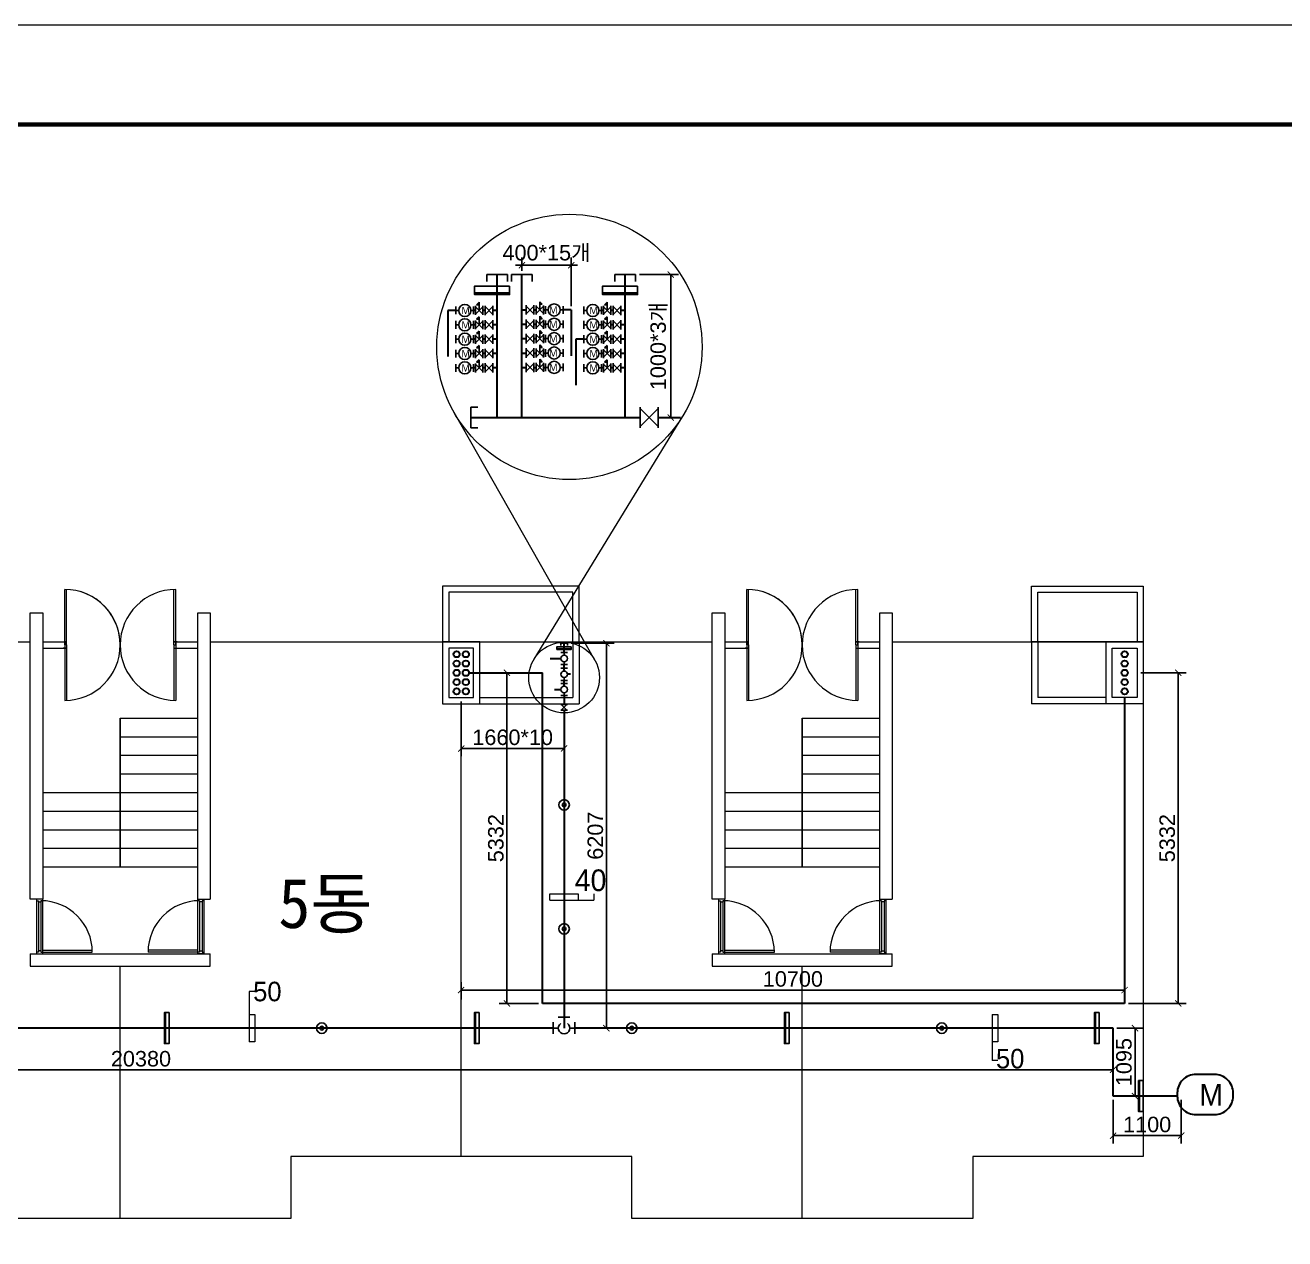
# Model space of a CAD drawing. Header units: millimetres. Extents: x 77978 to 1977917, y -128530 to 383426.
# Drawn here: x 1038363 to 1058679, y 109642 to 129213 of the extents above; entities that cross this region are included whole.
import ezdxf

# ---------------------------------------------------------------- set-up
doc = ezdxf.new("R2010")
doc.units = ezdxf.units.MM
doc.header["$LTSCALE"] = 20
doc.layers.get('0').update_dxf_attribs({"lineweight": 0})
for name, color, linetype, lineweight in [('PIPE(급수)', 3, 'Continuous', 30), ('WID', 6, 'Continuous', 0), ('건축선', 7, 'Continuous', 0), ('급수', 3, 'Continuous', 30), ('치수선', 1, 'Continuous', 0), ('해칭선', 5, 'Continuous', 0)]:
    doc.layers.add(name, color=color, linetype=linetype, lineweight=lineweight)
for name, color, linetype in [('TEXT', 2, 'Continuous'), ('가데', 2, 'Continuous'), ('급수부품', 2, 'Continuous')]:
    doc.layers.add(name, color=color, linetype=linetype)
doc.styles.get("Standard").update_dxf_attribs({"font": 'arial.ttf'})
doc.styles.add('굴림700', font='gulim.ttc', dxfattribs={"height": 700})
doc.styles.add('굴림800', font='', dxfattribs={"height": 800})
doc.styles.add('수도공사', font='malgun.ttf', dxfattribs={"height": 300})
doc.styles.get('굴림800').set_extended_font_data('GulimChe')
doc.dimstyles.new('태림-100', dxfattribs={"dimscale": 100, "dimtxt": 2.5, "dimasz": 1, "dimexe": 1.25, "dimexo": 0.625, "dimgap": 0.5, "dimtad": 1, "dimdec": 0, "dimzin": 1, "dimdsep": 46, "dimtxsty": 'Standard', "dimblk": 'ARCHTICK', "dimcen": 2.5, "dimclrt": 2, "dimadec": 0, "dimazin": 0, "dimtfac": 1, "dimtdec": 0, "dimtix": 1, "dimtmove": 0, "dimatfit": 3, "dimfxl": 1, "dimarcsym": 0})

# ---------------------------------------------------------------- blocks, each defined once
blk = doc.blocks.new('A$C0af038e2')
at = {"layer": '급수부품', "color": 2}
for p, q in [((-140, -75), (-140, 75)), ((140, -75), (140, 75)), ((75, -140), (-75, -140))]:
    blk.add_line(p, q, dxfattribs=at)
at = {"layer": '급수부품'}
for p, q in [((-75, 0), (-140, 0)), ((75, 0), (140, 0)), ((0, 0), (0, -140))]:
    blk.add_line(p, q, dxfattribs=at)
blk.add_arc((0, 0), 75, 306.0342, 233.9661, dxfattribs=at)
blk = doc.blocks.new('A$Cf2ca77ac')
at = {"layer": '가데', "color": 1}
blk.add_line((-15, 250), (-15, -250), dxfattribs=at)
at = {"layer": '가데'}
blk.add_lwpolyline([(-75, -250), (0, -250), (0, 250), (-75, 250)], close=True, dxfattribs=at)
blk = doc.blocks.new('A$C79955f8c')
at = {"layer": '가데'}
for radius in [85, 30]:
    blk.add_circle((0, 0), radius, dxfattribs=at)
blk = doc.blocks.new('_ArchTick')
at = {"color": 0, "linetype": 'ByBlock', "const_width": 0.15}
blk.add_lwpolyline([(-0.5, -0.5), (0.5, 0.5)], dxfattribs=at)
blk = doc.blocks.new('*D5151')
at = {"layer": 'Defpoints', "color": 0}
for p in [(1035528, 112879), (1055909, 112617), (1055909, 112367)]:
    blk.add_point(p, dxfattribs=at)
at = {"layer": '치수선', "color": 0, "lineweight": -2}
for p, q in [((1035528, 112817), (1035528, 112242)), ((1055909, 112554), (1055909, 112242)), ((1035528, 112367), (1055909, 112367))]:
    blk.add_line(p, q, dxfattribs=at)
at = {"layer": '치수선', "color": 0, "linetype": 'ByBlock', "lineweight": -2, "xscale": 100, "yscale": 100, "zscale": 100, "rotation": 180}
blk.add_blockref('_ArchTick', (1035528, 112367), dxfattribs=at)
at = {"layer": '치수선', "color": 0, "linetype": 'ByBlock', "lineweight": -2, "xscale": 100, "yscale": 100, "zscale": 100}
blk.add_blockref('_ArchTick', (1055909, 112367), dxfattribs=at)
at = {"layer": '치수선', "color": 2, "insert": (1040230, 112544), "char_height": 250, "attachment_point": 5}
blk.add_mtext('20380', dxfattribs=at)
blk = doc.blocks.new('*D5152')
at = {"layer": 'Defpoints', "color": 0}
for p in [(1055909, 113039), (1056179, 111944), (1056263, 111944)]:
    blk.add_point(p, dxfattribs=at)
at = {"layer": '치수선', "color": 0, "lineweight": -2}
for p, q in [((1055971, 113039), (1056388, 113039)), ((1056263, 113039), (1056263, 111944)), ((1056242, 111944), (1056388, 111944))]:
    blk.add_line(p, q, dxfattribs=at)
at = {"layer": '치수선', "color": 0, "linetype": 'ByBlock', "lineweight": -2, "xscale": 100, "yscale": 100, "zscale": 100}
for p, rotation in [((1056263, 113039), 90), ((1056263, 111944), 270)]:
    blk.add_blockref('_ArchTick', p, dxfattribs=dict(at, rotation=rotation))
at = {"layer": '치수선', "color": 2, "insert": (1056085, 112492), "char_height": 250, "attachment_point": 5, "rotation": 90}
blk.add_mtext('1095', dxfattribs=at)
blk = doc.blocks.new('*D5153')
at = {"layer": 'Defpoints', "color": 0}
for p in [(1055909, 111944), (1057009, 111944), (1057009, 111306)]:
    blk.add_point(p, dxfattribs=at)
at = {"layer": '치수선', "color": 0, "lineweight": -2}
for p, q in [((1055909, 111882), (1055909, 111181)), ((1057009, 111882), (1057009, 111181)), ((1055909, 111306), (1057009, 111306))]:
    blk.add_line(p, q, dxfattribs=at)
at = {"layer": '치수선', "color": 0, "linetype": 'ByBlock', "lineweight": -2, "xscale": 100, "yscale": 100, "zscale": 100, "rotation": 180}
blk.add_blockref('_ArchTick', (1055909, 111306), dxfattribs=at)
at = {"layer": '치수선', "color": 0, "linetype": 'ByBlock', "lineweight": -2, "xscale": 100, "yscale": 100, "zscale": 100}
blk.add_blockref('_ArchTick', (1057009, 111306), dxfattribs=at)
at = {"layer": '치수선', "color": 2, "insert": (1056459, 111484), "char_height": 250, "attachment_point": 5}
blk.add_mtext('1100', dxfattribs=at)
blk = doc.blocks.new('A$Ce61dc017')
at = {"layer": '급수부품'}
for p, q in [((-75, 65), (75, 65)), ((-75, -65), (75, -65))]:
    blk.add_line(p, q, dxfattribs=at)
at = {"layer": '급수부품', "color": 2}
for p, q in [((-65, -65), (65, 65)), ((-65, 65), (65, -65))]:
    blk.add_line(p, q, dxfattribs=at)
blk = doc.blocks.new('A$Cb09a5c7e')
at = {"layer": '급수부품', "color": 2}
for p, q in [((75, 0), (-75, 0)), ((-75, 0), (-75, -50)), ((75, 0), (75, -50))]:
    blk.add_line(p, q, dxfattribs=at)
blk = doc.blocks.new('G$C777399D7')
at = {"layer": '급수부품'}
for p, q in [((-100, 165), (100, 165)), ((-100, 0), (100, 0)), ((-82.5, 165), (82.5, 165)), ((-82.5, 165), (82.5, 0)), ((82.5, 165), (-82.5, 0)), ((-82.5, 0), (82.5, 0))]:
    blk.add_line(p, q, dxfattribs=at)
blk = doc.blocks.new('G$CA49DD9BD')
at = {"layer": '급수부품'}
for p, q in [((-160, 35), (-160, -35)), ((-160, 0), (-135, 0)), ((0, 0), (-25, 0)), ((0, 35), (0, -35))]:
    blk.add_line(p, q, dxfattribs=at)
blk.add_circle((-80, 0), 55, dxfattribs=at)
blk = doc.blocks.new('*D5161')
at = {"layer": 'Defpoints', "color": 0}
for p in [(1048207, 125191), (1048614, 122885), (1048774, 122885)]:
    blk.add_point(p, dxfattribs=at)
at = {"layer": '치수선', "color": 0, "lineweight": -2}
for p, q in [((1048269, 125191), (1048899, 125191)), ((1048774, 125191), (1048774, 122885)), ((1048677, 122885), (1048899, 122885))]:
    blk.add_line(p, q, dxfattribs=at)
at = {"layer": '치수선', "color": 0, "linetype": 'ByBlock', "lineweight": -2, "xscale": 100, "yscale": 100, "zscale": 100}
for p, rotation in [((1048774, 125191), 90), ((1048774, 122885), 270)]:
    blk.add_blockref('_ArchTick', p, dxfattribs=dict(at, rotation=rotation))
at = {"layer": '치수선', "color": 2, "insert": (1048585, 124038), "char_height": 250, "attachment_point": 5, "rotation": 90}
blk.add_mtext('1000*3개', dxfattribs=at)
blk = doc.blocks.new('*D5162')
at = {"layer": 'Defpoints', "color": 0}
for p in [(1046373, 125190), (1047169, 125342), (1047169, 124621)]:
    blk.add_point(p, dxfattribs=at)
at = {"layer": '치수선', "color": 0, "lineweight": -2}
for p, q in [((1046373, 125253), (1046373, 125467)), ((1047169, 124684), (1047169, 125467)), ((1046373, 125342), (1046273, 125342)), ((1046373, 125342), (1047169, 125342)), ((1047169, 125342), (1047269, 125342))]:
    blk.add_line(p, q, dxfattribs=at)
at = {"layer": '치수선', "color": 0, "linetype": 'ByBlock', "lineweight": -2, "xscale": 100, "yscale": 100, "zscale": 100}
blk.add_blockref('_ArchTick', (1046373, 125342), dxfattribs=at)
at = {"layer": '치수선', "color": 0, "linetype": 'ByBlock', "lineweight": -2, "xscale": 100, "yscale": 100, "zscale": 100, "rotation": 180}
blk.add_blockref('_ArchTick', (1047169, 125342), dxfattribs=at)
at = {"layer": '치수선', "color": 2, "insert": (1046771, 125532), "char_height": 250, "attachment_point": 5}
blk.add_mtext('400*15{\\f굴림|b0|i0|c129|p50;개}', dxfattribs=at)
blk = doc.blocks.new('A$Cee755bb0')
at = {"layer": '급수부품'}
for p, q in [((0, 319), (0, -319)), ((524, -262), (0, 262)), ((0, -262), (524, 262)), ((524, 319), (524, -319))]:
    blk.add_line(p, q, dxfattribs=at)
at = {"layer": '급수부품', "linetype": 'Continuous'}
for p, q in [((262, 579), (441, 400)), ((262, 0), (262, 579)), ((441, 400), (262, 400))]:
    blk.add_line(p, q, dxfattribs=at)
blk = doc.blocks.new('*D5163')
at = {"layer": 'Defpoints', "color": 0}
for p in [(1045395, 118369), (1047055, 118123), (1047055, 117549)]:
    blk.add_point(p, dxfattribs=at)
at = {"layer": '치수선', "color": 0, "lineweight": -2}
for p, q in [((1045395, 118307), (1045395, 117424)), ((1047055, 118060), (1047055, 117424)), ((1045395, 117549), (1047055, 117549))]:
    blk.add_line(p, q, dxfattribs=at)
at = {"layer": '치수선', "color": 0, "linetype": 'ByBlock', "lineweight": -2, "xscale": 100, "yscale": 100, "zscale": 100, "rotation": 180}
blk.add_blockref('_ArchTick', (1045395, 117549), dxfattribs=at)
at = {"layer": '치수선', "color": 0, "linetype": 'ByBlock', "lineweight": -2, "xscale": 100, "yscale": 100, "zscale": 100}
blk.add_blockref('_ArchTick', (1047055, 117549), dxfattribs=at)
at = {"layer": '치수선', "color": 2, "insert": (1046225, 117728), "char_height": 250, "attachment_point": 5}
blk.add_mtext('1660*10', dxfattribs=at)
blk = doc.blocks.new('*D5164')
at = {"layer": 'Defpoints', "color": 0}
for p in [(1047108, 119247), (1047577, 113039), (1047736, 113039)]:
    blk.add_point(p, dxfattribs=at)
at = {"layer": '치수선', "color": 0, "lineweight": -2}
for p, q in [((1047170, 119247), (1047861, 119247)), ((1047736, 119247), (1047736, 113039)), ((1047640, 113039), (1047861, 113039))]:
    blk.add_line(p, q, dxfattribs=at)
at = {"layer": '치수선', "color": 0, "linetype": 'ByBlock', "lineweight": -2, "xscale": 100, "yscale": 100, "zscale": 100}
for p, rotation in [((1047736, 119247), 90), ((1047736, 113039), 270)]:
    blk.add_blockref('_ArchTick', p, dxfattribs=dict(at, rotation=rotation))
at = {"layer": '치수선', "color": 2, "insert": (1047559, 116143), "char_height": 250, "attachment_point": 5, "rotation": 90}
blk.add_mtext('6207', dxfattribs=at)
blk = doc.blocks.new('*D5171')
at = {"layer": 'Defpoints', "color": 0}
for p in [(1056095, 113653), (1045395, 113437), (1056095, 113437)]:
    blk.add_point(p, dxfattribs=at)
at = {"layer": '치수선', "color": 0, "lineweight": -2}
for p, q in [((1045395, 113500), (1045395, 113778)), ((1056095, 113500), (1056095, 113778)), ((1045395, 113653), (1056095, 113653))]:
    blk.add_line(p, q, dxfattribs=at)
at = {"layer": '치수선', "color": 0, "linetype": 'ByBlock', "lineweight": -2, "xscale": 100, "yscale": 100, "zscale": 100, "rotation": 180}
blk.add_blockref('_ArchTick', (1045395, 113653), dxfattribs=at)
at = {"layer": '치수선', "color": 0, "linetype": 'ByBlock', "lineweight": -2, "xscale": 100, "yscale": 100, "zscale": 100}
blk.add_blockref('_ArchTick', (1056095, 113653), dxfattribs=at)
at = {"layer": '치수선', "color": 2, "insert": (1050745, 113831), "char_height": 250, "attachment_point": 5}
blk.add_mtext('10700', dxfattribs=at)
blk = doc.blocks.new('*D5172')
at = {"layer": 'Defpoints', "color": 0}
for p in [(1056295, 118769), (1056095, 113437), (1056961, 113437)]:
    blk.add_point(p, dxfattribs=at)
at = {"layer": '치수선', "color": 0, "lineweight": -2}
for p, q in [((1056358, 118769), (1057086, 118769)), ((1056961, 118769), (1056961, 113437)), ((1056158, 113437), (1057086, 113437))]:
    blk.add_line(p, q, dxfattribs=at)
at = {"layer": '치수선', "color": 0, "linetype": 'ByBlock', "lineweight": -2, "xscale": 100, "yscale": 100, "zscale": 100}
for p, rotation in [((1056961, 118769), 90), ((1056961, 113437), 270)]:
    blk.add_blockref('_ArchTick', p, dxfattribs=dict(at, rotation=rotation))
at = {"layer": '치수선', "color": 2, "insert": (1056783, 116103), "char_height": 250, "attachment_point": 5, "rotation": 90}
blk.add_mtext('5332', dxfattribs=at)
blk = doc.blocks.new('*D5173')
at = {"layer": 'Defpoints', "color": 0}
for p in [(1045695, 118769), (1046133, 118769), (1046704, 113437)]:
    blk.add_point(p, dxfattribs=at)
at = {"layer": '치수선', "color": 0, "lineweight": -2}
for p, q in [((1045758, 118769), (1046258, 118769)), ((1046133, 113437), (1046133, 118769)), ((1046641, 113437), (1046008, 113437))]:
    blk.add_line(p, q, dxfattribs=at)
at = {"layer": '치수선', "color": 0, "linetype": 'ByBlock', "lineweight": -2, "xscale": 100, "yscale": 100, "zscale": 100}
for p, rotation in [((1046133, 118769), 90), ((1046133, 113437), 270)]:
    blk.add_blockref('_ArchTick', p, dxfattribs=dict(at, rotation=rotation))
at = {"layer": '치수선', "color": 2, "insert": (1045955, 116103), "char_height": 250, "attachment_point": 5, "rotation": 90}
blk.add_mtext('5332', dxfattribs=at)
blk = doc.blocks.new('상수도 도각-다중')
at = {"lineweight": 100}
blk.add_line((123000, 86100), (3000, 86100), dxfattribs=at)
blk.add_lwpolyline([(0, 0), (126000, 0), (126000, 89100), (0, 89100)], close=True)

msp = doc.modelspace()

# ---------------------------------------------------------------- linework, layer by layer
for p, q in [((1047550.5, 118974.1), (1045280.5, 122967.4)), ((1048966, 122908.4), (1046569.1, 118989.8)), ((1047195.1, 119269.1), (1047195.1, 120069.1)), ((1054695.1, 119269.1), (1054695.1, 120069.1)), ((1038445.1, 119739.1), (1038645.1, 119739.1)), ((1041145.1, 119739.1), (1041345.1, 119739.1)), ((1049445.1, 119739.1), (1049645.1, 119739.1)), ((1052145.1, 119739.1), (1052345.1, 119739.1)), ((1030145.1, 119269.1), (1038445.1, 119269.1)), ((1041345.1, 119269.1), (1049445.1, 119269.1)), ((1047195.1, 119269.1), (1047195.1, 118369.1)), ((1047295.1, 119269.1), (1047295.1, 118269.1)), ((1052345.1, 119269.1), (1056395.1, 119269.1)), ((1054595.1, 119269.1), (1054595.1, 118269.1)), ((1054695.1, 119269.1), (1054695.1, 118369.1)), ((1056395.1, 119269.1), (1056395.1, 110969.1)), ((1045395.1, 110969.1), (1045395.1, 118269.1)), ((1045695.1, 118369.1), (1047195.1, 118369.1)), ((1045695.1, 118269.1), (1047295.1, 118269.1)), ((1055795.1, 118269.1), (1054595.1, 118269.1)), ((1055795.1, 118369.1), (1054695.1, 118369.1)), ((1039895.1, 115639.1), (1039895.1, 118039.1)), ((1039895.1, 115639.1), (1039895.1, 118039.1)), ((1050895.1, 115639.1), (1050895.1, 118039.1)), ((1050895.1, 115639.1), (1050895.1, 118039.1)), ((1039895.1, 109969.1), (1039895.1, 114039.1)), ((1050895.1, 109969.1), (1050895.1, 114039.1)), ((1048145.1, 110969.1), (1042645.1, 110969.1)), ((1042645.1, 110969.1), (1042645.1, 109969.1)), ((1048145.1, 109969.1), (1048145.1, 110969.1)), ((1056395.1, 110969.1), (1053645.1, 110969.1)), ((1053645.1, 110969.1), (1053645.1, 109969.1)), ((1042645.1, 109969.1), (1037145.1, 109969.1)), ((1053645.1, 109969.1), (1048145.1, 109969.1))]:
    msp.add_line(p, q)
at = {"color": 5}
msp.add_line((1045195.1, 119269.1), (1047195.1, 119269.1), dxfattribs=at)
for points in [[(1047295.1, 120169.1), (1045095.1, 120169.1), (1045095.1, 119269.1), (1047295.1, 119269.1)], [(1054595.1, 120169.1), (1056395.1, 120169.1), (1056395.1, 119269.1), (1054595.1, 119269.1)], [(1047195.1, 120069.1), (1045195.1, 120069.1), (1045195.1, 119269.1), (1047195.1, 119269.1)], [(1054695.1, 120069.1), (1056295.1, 120069.1), (1056295.1, 119269.1), (1054695.1, 119269.1)], [(1045095.1, 118269.1), (1045695.1, 118269.1), (1045695.1, 119269.1), (1045095.1, 119269.1)], [(1056395.1, 118269.1), (1055795.1, 118269.1), (1055795.1, 119269.1), (1056395.1, 119269.1)], [(1045195.1, 118369.1), (1045595.1, 118369.1), (1045595.1, 119169.1), (1045195.1, 119169.1)], [(1056295.1, 118369.1), (1055895.1, 118369.1), (1055895.1, 119169.1), (1056295.1, 119169.1)]]:
    msp.add_lwpolyline(points, close=True)
msp.add_circle((1047140.7, 124024.9), 2139.7)
at = {"layer": 'PIPE(급수)'}
for p, q in [((1045974.9, 122884.5), (1045974.9, 125190.9)), ((1046372.7, 122884.5), (1046372.7, 125190.5)), ((1048039.7, 122884.5), (1048039.7, 125190.9)), ((1045310.4, 124612.8), (1045179.1, 124612.8)), ((1045179.1, 124612.8), (1045179.1, 123872.4)), ((1047168.5, 124621.4), (1047037.2, 124621.4)), ((1047168.5, 124621.4), (1047168.5, 123880.9)), ((1047375.2, 124149.6), (1047243.9, 124149.6)), ((1047243.9, 124149.6), (1047243.9, 123409.1))]:
    msp.add_line(p, q, dxfattribs=at)
at = {"layer": 'WID'}
for p, q in [((1039000.1, 119219.1), (1039000.1, 120114.1)), ((1039030.1, 119219.1), (1039030.1, 120113.6)), ((1040760.1, 119219.1), (1040760.1, 120113.6)), ((1040760.1, 119269.1), (1040760.1, 120109.7)), ((1040790.1, 119219.1), (1040790.1, 120114.1)), ((1040790.1, 119219.1), (1040790.1, 120110.3)), ((1050000.1, 119219.1), (1050000.1, 120114.1)), ((1050030.1, 119219.1), (1050030.1, 120113.6)), ((1051760.1, 119219.1), (1051760.1, 120113.6)), ((1051760.1, 119269.1), (1051760.1, 120109.7)), ((1051790.1, 119219.1), (1051790.1, 120114.1)), ((1051790.1, 119219.1), (1051790.1, 120110.3)), ((1038645.1, 119269.1), (1039030.1, 119269.1)), ((1038975.1, 119269.1), (1039000.1, 119269.1)), ((1039000.1, 119269.1), (1039000.1, 119169.1)), ((1039030.1, 119269.1), (1039000.1, 119269.1)), ((1040760.1, 119269.1), (1041145.1, 119269.1)), ((1040790.1, 119269.1), (1040760.1, 119269.1)), ((1040790.1, 119269.1), (1040790.1, 119169.1)), ((1040815.1, 119269.1), (1040790.1, 119269.1)), ((1040790.1, 119269.1), (1040790.1, 119169.1)), ((1049645.1, 119269.1), (1050030.1, 119269.1)), ((1049975.1, 119269.1), (1050000.1, 119269.1)), ((1050000.1, 119269.1), (1050000.1, 119169.1)), ((1050030.1, 119269.1), (1050000.1, 119269.1)), ((1051760.1, 119269.1), (1052145.1, 119269.1)), ((1051790.1, 119269.1), (1051760.1, 119269.1)), ((1051790.1, 119269.1), (1051790.1, 119169.1)), ((1051815.1, 119269.1), (1051790.1, 119269.1)), ((1051790.1, 119269.1), (1051790.1, 119169.1)), ((1038645.1, 119169.1), (1039030.1, 119169.1)), ((1039000.1, 119169.1), (1038975.1, 119169.1)), ((1038975.1, 119169.1), (1039000.1, 119169.1)), ((1039030.1, 119219.1), (1039000.1, 119219.1)), ((1039000.1, 119219.1), (1039000.1, 118324.1)), ((1039030.1, 119169.1), (1039000.1, 119169.1)), ((1039030.1, 119219.1), (1039030.1, 118324.6)), ((1040760.1, 119219.1), (1040790.1, 119219.1)), ((1040760.1, 119219.1), (1040760.1, 118324.6)), ((1040760.1, 119219.1), (1040790.1, 119219.1)), ((1040760.1, 119169.1), (1041145.1, 119169.1)), ((1040760.1, 119169.1), (1040790.1, 119169.1)), ((1040790.1, 119219.1), (1040790.1, 118324.1)), ((1040790.1, 119169.1), (1040815.1, 119169.1)), ((1049645.1, 119169.1), (1050030.1, 119169.1)), ((1050000.1, 119169.1), (1049975.1, 119169.1)), ((1049975.1, 119169.1), (1050000.1, 119169.1)), ((1050030.1, 119219.1), (1050000.1, 119219.1)), ((1050000.1, 119219.1), (1050000.1, 118324.1)), ((1050030.1, 119169.1), (1050000.1, 119169.1)), ((1050030.1, 119219.1), (1050030.1, 118324.6)), ((1051760.1, 119219.1), (1051790.1, 119219.1)), ((1051760.1, 119219.1), (1051760.1, 118324.6)), ((1051760.1, 119219.1), (1051790.1, 119219.1)), ((1051760.1, 119169.1), (1052145.1, 119169.1)), ((1051760.1, 119169.1), (1051790.1, 119169.1)), ((1051790.1, 119219.1), (1051790.1, 118324.1)), ((1051790.1, 119169.1), (1051815.1, 119169.1)), ((1038645.1, 115119.1), (1038545.1, 115119.1)), ((1038545.1, 115119.1), (1038545.1, 115094.1)), ((1038645.1, 115119.1), (1038545.1, 115119.1)), ((1038545.1, 115094.1), (1038545.1, 114294.1)), ((1038545.1, 115094.1), (1038575.6, 115094.1)), ((1038575.6, 115094.1), (1038575.6, 114284.1)), ((1038575.6, 115094.1), (1038575.6, 115074.1)), ((1038575.6, 115074.1), (1038615.6, 115074.1)), ((1038615.6, 115094.1), (1038645.1, 115094.1)), ((1038615.6, 115094.1), (1038615.6, 114264.1)), ((1038645.1, 115094.1), (1038645.1, 115119.1)), ((1038645.1, 114264.1), (1038645.1, 115094.1)), ((1041145.1, 115119.1), (1041245.1, 115119.1)), ((1041145.1, 115119.1), (1041245.1, 115119.1)), ((1041145.1, 115119.1), (1041245.1, 115119.1)), ((1041145.1, 115094.1), (1041145.1, 115119.1)), ((1041145.1, 115119.1), (1041245.1, 115119.1)), ((1041174.5, 115094.1), (1041145.1, 115094.1)), ((1041145.1, 114264.1), (1041145.1, 115094.1)), ((1041174.5, 115094.1), (1041174.5, 114264.1)), ((1041214.5, 115074.1), (1041174.5, 115074.1)), ((1041214.5, 115094.1), (1041214.5, 114284.1)), ((1041245.1, 115094.1), (1041214.5, 115094.1)), ((1041214.5, 115094.1), (1041214.5, 115074.1)), ((1041245.1, 115119.1), (1041245.1, 115094.1)), ((1041245.1, 115094.1), (1041245.1, 114294.1)), ((1049645.1, 115119.1), (1049545.1, 115119.1)), ((1049545.1, 115119.1), (1049545.1, 115094.1)), ((1049645.1, 115119.1), (1049545.1, 115119.1)), ((1049545.1, 115094.1), (1049545.1, 114294.1)), ((1049545.1, 115094.1), (1049575.6, 115094.1)), ((1049575.6, 115094.1), (1049575.6, 114284.1)), ((1049575.6, 115094.1), (1049575.6, 115074.1)), ((1049575.6, 115074.1), (1049615.6, 115074.1)), ((1049615.6, 115094.1), (1049645.1, 115094.1)), ((1049615.6, 115094.1), (1049615.6, 114264.1)), ((1049645.1, 115094.1), (1049645.1, 115119.1)), ((1049645.1, 114264.1), (1049645.1, 115094.1)), ((1052145.1, 115119.1), (1052245.1, 115119.1)), ((1052145.1, 115119.1), (1052245.1, 115119.1)), ((1052145.1, 115119.1), (1052245.1, 115119.1)), ((1052145.1, 115094.1), (1052145.1, 115119.1)), ((1052145.1, 115119.1), (1052245.1, 115119.1)), ((1052174.5, 115094.1), (1052145.1, 115094.1)), ((1052145.1, 114264.1), (1052145.1, 115094.1)), ((1052174.5, 115094.1), (1052174.5, 114264.1)), ((1052214.5, 115074.1), (1052174.5, 115074.1)), ((1052214.5, 115094.1), (1052214.5, 114284.1)), ((1052245.1, 115094.1), (1052214.5, 115094.1)), ((1052214.5, 115094.1), (1052214.5, 115074.1)), ((1052245.1, 115119.1), (1052245.1, 115094.1)), ((1052245.1, 115094.1), (1052245.1, 114294.1)), ((1038545.1, 114294.1), (1038545.1, 114264.1)), ((1038545.1, 114264.1), (1038545.1, 114239.1)), ((1038575.6, 114264.1), (1038545.1, 114264.1)), ((1038545.1, 114239.1), (1038645.1, 114239.1)), ((1038575.6, 114284.1), (1038575.6, 114264.1)), ((1038615.6, 114284.1), (1038575.6, 114284.1)), ((1038615.6, 114264.1), (1038645.1, 114264.1)), ((1038645.1, 114294.1), (1039445, 114294.1)), ((1038645.1, 114264.1), (1039445.6, 114264.1)), ((1038645.1, 114239.1), (1038645.1, 114264.1)), ((1041145.1, 114264.1), (1040344.5, 114264.1)), ((1041145.1, 114294.1), (1040345.1, 114294.1)), ((1041145.1, 114239.1), (1041145.1, 114264.1)), ((1041174.5, 114264.1), (1041145.1, 114264.1)), ((1041245.1, 114239.1), (1041145.1, 114239.1)), ((1041174.5, 114284.1), (1041214.5, 114284.1)), ((1041214.5, 114284.1), (1041214.5, 114264.1)), ((1041214.5, 114264.1), (1041245.1, 114264.1)), ((1041245.1, 114294.1), (1041245.1, 114264.1)), ((1041245.1, 114264.1), (1041245.1, 114239.1)), ((1049545.1, 114294.1), (1049545.1, 114264.1)), ((1049545.1, 114264.1), (1049545.1, 114239.1)), ((1049575.6, 114264.1), (1049545.1, 114264.1)), ((1049545.1, 114239.1), (1049645.1, 114239.1)), ((1049575.6, 114284.1), (1049575.6, 114264.1)), ((1049615.6, 114284.1), (1049575.6, 114284.1)), ((1049615.6, 114264.1), (1049645.1, 114264.1)), ((1049645.1, 114294.1), (1050445, 114294.1)), ((1049645.1, 114264.1), (1050445.6, 114264.1)), ((1049645.1, 114239.1), (1049645.1, 114264.1)), ((1052145.1, 114264.1), (1051344.5, 114264.1)), ((1052145.1, 114294.1), (1051345.1, 114294.1)), ((1052145.1, 114239.1), (1052145.1, 114264.1)), ((1052174.5, 114264.1), (1052145.1, 114264.1)), ((1052245.1, 114239.1), (1052145.1, 114239.1)), ((1052174.5, 114284.1), (1052214.5, 114284.1)), ((1052214.5, 114284.1), (1052214.5, 114264.1)), ((1052214.5, 114264.1), (1052245.1, 114264.1)), ((1052245.1, 114294.1), (1052245.1, 114264.1)), ((1052245.1, 114264.1), (1052245.1, 114239.1))]:
    msp.add_line(p, q, dxfattribs=at)
for centre, radius, start, end in [((1039000.1, 119219.1), 895, 356.79745, 90), ((1039000.1, 119219.1), 895, 270, 90), ((1040790.1, 119219.1), 895, 90, 270), ((1050000.1, 119219.1), 895, 356.79745, 90), ((1050000.1, 119219.1), 895, 270, 90), ((1051790.1, 119219.1), 895, 90, 270), ((1038615.6, 114264.1), 830, 0, 90), ((1041174.5, 114264.1), 830, 90, 180), ((1049615.6, 114264.1), 830, 0, 90), ((1052174.5, 114264.1), 830, 90, 180)]:
    msp.add_arc(centre, radius, start, end, dxfattribs=at)
at = {"layer": '가데', "color": 1}
for p, q in [((1045606.9, 124897.2), (1046175.8, 124896.3)), ((1047671.7, 124897.2), (1048240.6, 124896.3)), ((1046939.4, 119155.3), (1047170.7, 119155))]:
    msp.add_line(p, q, dxfattribs=at)
at = {"layer": '가데'}
for points in [[(1046175.8, 125003.3), (1046175.8, 124869.6), (1045606.9, 124870.5), (1045606.9, 125003.3)], [(1048240.6, 125003.3), (1048240.6, 124869.6), (1047671.7, 124870.5), (1047671.7, 125003.3)], [(1047170.7, 119188.6), (1047170.7, 119146.6), (1046939.4, 119146.9), (1046939.4, 119188.6)]]:
    msp.add_lwpolyline(points, close=True, dxfattribs=at)
at = {"layer": '건축선'}
for p, q in [((1038645.1, 119739.1), (1038645.1, 115119.1)), ((1041145.1, 115119.1), (1041145.1, 119739.1)), ((1049645.1, 119739.1), (1049645.1, 115119.1)), ((1052145.1, 115119.1), (1052145.1, 119739.1)), ((1039895.1, 118039.1), (1041145.1, 118039.1)), ((1039895.1, 118039.1), (1039895.1, 115639.1)), ((1050895.1, 118039.1), (1052145.1, 118039.1)), ((1050895.1, 118039.1), (1050895.1, 115639.1)), ((1039895.1, 117739.1), (1041145.1, 117739.1)), ((1050895.1, 117739.1), (1052145.1, 117739.1)), ((1039895.1, 117439.1), (1041145.1, 117439.1)), ((1050895.1, 117439.1), (1052145.1, 117439.1)), ((1039895.1, 117139.1), (1041145.1, 117139.1)), ((1050895.1, 117139.1), (1052145.1, 117139.1)), ((1038645.1, 116839.1), (1041145.1, 116839.1)), ((1049645.1, 116839.1), (1052145.1, 116839.1)), ((1038645.1, 116539.1), (1041145.1, 116539.1)), ((1049645.1, 116539.1), (1052145.1, 116539.1)), ((1038645.1, 116239.1), (1041145.1, 116239.1)), ((1049645.1, 116239.1), (1052145.1, 116239.1)), ((1038645.1, 115939.1), (1041145.1, 115939.1)), ((1049645.1, 115939.1), (1052145.1, 115939.1)), ((1038645.1, 115639.1), (1041145.1, 115639.1)), ((1049645.1, 115639.1), (1052145.1, 115639.1)), ((1038645.1, 115119.1), (1038445.1, 115119.1)), ((1038645.1, 115119.1), (1038445.1, 115119.1)), ((1041145.1, 115119.1), (1041345.1, 115119.1)), ((1041145.1, 115119.1), (1041345.1, 115119.1)), ((1049645.1, 115119.1), (1049445.1, 115119.1)), ((1049645.1, 115119.1), (1049445.1, 115119.1)), ((1052145.1, 115119.1), (1052345.1, 115119.1)), ((1052145.1, 115119.1), (1052345.1, 115119.1)), ((1038445.1, 114239.1), (1038445.1, 114039.1)), ((1038445.1, 114239.1), (1041345.1, 114239.1)), ((1041345.1, 114039.1), (1041345.1, 114239.1)), ((1049445.1, 114239.1), (1049445.1, 114039.1)), ((1049445.1, 114239.1), (1052345.1, 114239.1)), ((1052345.1, 114039.1), (1052345.1, 114239.1)), ((1038445.1, 114039.1), (1039895.1, 114039.1)), ((1039895.1, 114039.1), (1041345.1, 114039.1)), ((1049445.1, 114039.1), (1050895.1, 114039.1)), ((1050895.1, 114039.1), (1052345.1, 114039.1))]:
    msp.add_line(p, q, dxfattribs=at)
for points in [[(1038445.1, 115119.1), (1038445.1, 119739.1)], [(1041345.1, 119739.1), (1041345.1, 119479.1), (1041345.1, 115119.1)], [(1049445.1, 115119.1), (1049445.1, 119739.1)], [(1052345.1, 119739.1), (1052345.1, 119479.1), (1052345.1, 115119.1)]]:
    msp.add_lwpolyline(points, dxfattribs=at)
msp.add_circle((1047055.2, 118692.5), 569.8, dxfattribs=at)
at = {"layer": '급수'}
for p, q in [((1045625.5, 124612.8), (1045595.5, 124612.8)), ((1045779.5, 124612.9), (1045744.2, 124612.9)), ((1045974.9, 124612.9), (1045904.5, 124612.9)), ((1046372.7, 124621.4), (1046443.1, 124621.4)), ((1046568.1, 124621.4), (1046603.4, 124621.4)), ((1046722.1, 124621.4), (1046752.1, 124621.4)), ((1047168.5, 124621.4), (1047168.5, 124621.4)), ((1047690.3, 124612.8), (1047660.3, 124612.8)), ((1047844.3, 124612.9), (1047809, 124612.9)), ((1048039.7, 124612.9), (1047969.3, 124612.9)), ((1045625.5, 124381.2), (1045595.5, 124381.2)), ((1045779.5, 124381.2), (1045744.2, 124381.2)), ((1045974.9, 124381.2), (1045904.5, 124381.2)), ((1046372.7, 124389.8), (1046443.1, 124389.8)), ((1046568.1, 124389.8), (1046603.4, 124389.8)), ((1046722.1, 124389.8), (1046752.1, 124389.8)), ((1047690.3, 124381.2), (1047660.3, 124381.2)), ((1047844.3, 124381.2), (1047809, 124381.2)), ((1048039.7, 124381.2), (1047969.3, 124381.2)), ((1045625.5, 124149.6), (1045595.5, 124149.6)), ((1045779.5, 124149.6), (1045744.2, 124149.6)), ((1045974.9, 124149.6), (1045904.5, 124149.6)), ((1046372.7, 124158.2), (1046443.1, 124158.2)), ((1046568.1, 124158.2), (1046603.4, 124158.2)), ((1046722.1, 124158.1), (1046752.1, 124158.1)), ((1047690.3, 124149.6), (1047660.3, 124149.6)), ((1047844.3, 124149.6), (1047809, 124149.6)), ((1048039.7, 124149.6), (1047969.3, 124149.6)), ((1045625.5, 123917.9), (1045595.5, 123917.9)), ((1045779.5, 123918), (1045744.2, 123918)), ((1045974.9, 123918), (1045904.5, 123918)), ((1046372.7, 123926.5), (1046443.1, 123926.5)), ((1046568.1, 123926.5), (1046603.4, 123926.5)), ((1046722.1, 123926.5), (1046752.1, 123926.5)), ((1047690.3, 123917.9), (1047660.3, 123917.9)), ((1047844.3, 123918), (1047809, 123918)), ((1048039.7, 123918), (1047969.3, 123918)), ((1045625.5, 123686.3), (1045595.5, 123686.3)), ((1045779.5, 123686.3), (1045744.2, 123686.3)), ((1045974.9, 123686.3), (1045904.5, 123686.3)), ((1046372.7, 123694.9), (1046443.1, 123694.9)), ((1046568.1, 123694.9), (1046603.4, 123694.9)), ((1046722.1, 123694.9), (1046752.1, 123694.9)), ((1047690.3, 123686.3), (1047660.3, 123686.3)), ((1047844.3, 123686.3), (1047809, 123686.3)), ((1048039.7, 123686.3), (1047969.3, 123686.3)), ((1045551.4, 122884.5), (1048280.1, 122884.5)), ((1048569.6, 122884.5), (1048932.1, 122884.5)), ((1047055.2, 119097.8), (1047055.2, 119246.6)), ((1046830.1, 118999.9), (1047002.5, 118999.9)), ((1047055.2, 118797.7), (1047055.2, 118902)), ((1045520.1, 118769.1), (1046703.7, 118769.1)), ((1046703.7, 113437.3), (1046703.7, 118769.1)), ((1047055.2, 118552.9), (1047055.2, 118649.3)), ((1047055.2, 118552.9), (1047055.2, 118647.2)), ((1047156.9, 118745), (1047107.8, 118745)), ((1046901.7, 118500.3), (1047002.5, 118500.3)), ((1047055.2, 118413.1), (1047055.2, 118259.6)), ((1056095.1, 118369.1), (1056095.1, 113437.3)), ((1047055.2, 118214.1), (1047055.2, 118214.1)), ((1047055.2, 118168.6), (1047055.2, 113039.1)), ((1056095.1, 113437.3), (1046703.7, 113437.3)), ((1046880.2, 113039.1), (1036230.2, 113039.1)), ((1055908.6, 113039.1), (1055608.6, 113039.1)), ((1055908.6, 111944.1), (1055908.6, 113039.1)), ((1056945.1, 111944.1), (1055908.6, 111944.1))]:
    msp.add_line(p, q, dxfattribs=at)
msp.add_lwpolyline([(1055908.6, 113039.1), (1054678.1, 113039.1), (1047230.2, 113039.1)], dxfattribs=at)
msp.add_lwpolyline([(1057545.1, 112294.1), (1057245.1, 112294.1, 0.4142136), (1056945.1, 111994.1), (1056945.1, 111944.1, 0.4142136), (1057245.1, 111644.1), (1057545.1, 111644.1, 0.4142136), (1057845.1, 111944.1), (1057845.1, 111994.1, 0.4142136)], format="xyb", close=True, dxfattribs=at)
for centre in [(1045320.1, 119069.1), (1045470.1, 119069.1), (1056095.1, 119069.1), (1045320.1, 118919.1), (1045470.1, 118919.1), (1056095.1, 118919.1), (1045320.1, 118769.1), (1045320.1, 118619.1), (1045470.1, 118769.1), (1045470.1, 118619.1), (1056095.1, 118769.1), (1056095.1, 118619.1), (1045320.1, 118469.1), (1045470.1, 118469.1), (1056095.1, 118469.1)]:
    msp.add_circle(centre, 50, dxfattribs=at)
at = {"layer": '급수부품', "color": 2}
for p, q in [((1047107.7, 119097.8), (1047002.7, 119097.8)), ((1047107.7, 118902), (1047002.7, 118902)), ((1047107.7, 118843), (1047002.7, 118843)), ((1047107.7, 118647.2), (1047002.7, 118647.2)), ((1047107.7, 118598.2), (1047002.7, 118598.2)), ((1047107.7, 118402.4), (1047002.7, 118402.4))]:
    msp.add_line(p, q, dxfattribs=at)
at = {"layer": '급수부품'}
for p, q in [((1047055.2, 119097.8), (1047055.1, 119052.5)), ((1047055.2, 118947.4), (1047055.1, 118902)), ((1047055.2, 118843), (1047055.2, 118797.7)), ((1047055.2, 118692.5), (1047055.2, 118647.2)), ((1047055.2, 118598.2), (1047055.1, 118552.9)), ((1047055.2, 118447.8), (1047055.1, 118402.4))]:
    msp.add_line(p, q, dxfattribs=at)
for centre in [(1047055.2, 118999.9), (1047055.2, 118745), (1047055.2, 118500.3)]:
    msp.add_circle(centre, 52.6, dxfattribs=at)
at = {"layer": '치수선'}
for p, q in [((1046826.9, 115103.9), (1046826.9, 115203.9)), ((1046826.9, 115203.9), (1047283.4, 115203.9)), ((1047283.4, 115203.9), (1047283.4, 115103.9)), ((1047533.4, 115203.9), (1047533.4, 115103.9)), ((1046826.9, 115103.9), (1047283.4, 115103.9)), ((1047283.4, 115103.9), (1047533.4, 115103.9)), ((1041977.1, 113628.7), (1041977.1, 113259.4)), ((1042067.1, 113628.7), (1041977.1, 113628.7)), ((1041977.1, 113259.4), (1041977.1, 112818.8)), ((1041977.1, 113259.4), (1042067.1, 113259.4)), ((1042067.1, 113259.4), (1042067.1, 112818.8)), ((1053958.1, 113259.4), (1053958.1, 112818.8)), ((1053958.1, 113259.4), (1054048.1, 113259.4)), ((1054048.1, 113259.4), (1054048.1, 112818.8)), ((1042067.1, 112818.8), (1041977.1, 112818.8)), ((1054048.1, 112818.8), (1053958.1, 112818.8)), ((1053958.1, 112818.8), (1053958.1, 112516.8)), ((1054048.1, 112516.8), (1053958.1, 112516.8))]:
    msp.add_line(p, q, dxfattribs=at)
at = {"layer": '해칭선', "linetype": 'Continuous', "transparency": 33554687}
msp.add_line((1056207.5, 111375.4), (1056207.7, 111375.5), dxfattribs=at)

# ---------------------------------------------------------------- block references
at = {"color": 0, "xscale": 0.5333333333333332, "yscale": 0.5333333333333332, "zscale": 0.5333333333333332}
msp.add_blockref('상수도 도각-다중', (1009696.9, 81693.2), dxfattribs=at)
at = {"layer": 'PIPE(급수)'}
for p, xscale, yscale, zscale in [((1045974.9, 125190.9), -2.227272725, 2.227272725, 2.227272725), ((1046372.7, 125190.5), -2.227272725, 2.227272725, 2.227272725), ((1048039.7, 125190.9), -2.227272725, 2.227272725, 2.227272725), ((1047055.2, 119246.6), -0.7000000000000001, 0.7000000000000001, 0.7000000000000001)]:
    msp.add_blockref('A$Cb09a5c7e', p, dxfattribs=dict(at, xscale=xscale, yscale=yscale, zscale=zscale))
for name, p, xscale, yscale, zscale, rotation in [('A$Cb09a5c7e', (1045551.4, 122884.5), -2.227272725, 2.227272725, 2.227272725, 89.99999999999977), ('A$Ce61dc017', (1048424.8, 122884.5), -2.227272725, 2.227272725, 2.227272725, 270), ('A$Ce61dc017', (1047055.2, 118214.1), -0.7000000000000001, 0.7000000000000001, 0.7000000000000001, 180)]:
    msp.add_blockref(name, p, dxfattribs=dict(at, xscale=xscale, yscale=yscale, zscale=zscale, rotation=rotation))
at = {"layer": '가데'}
for p in [(1047055.2, 116639.1), (1047055.2, 114639.1), (1043146.1, 113039.1), (1048146.1, 113039.1), (1053146.1, 113039.1)]:
    msp.add_blockref('A$C79955f8c', p, dxfattribs=at)
at = {"layer": '가데', "rotation": 180}
for p in [(1040608.6, 113039.1), (1045608.6, 113039.1), (1050608.6, 113039.1), (1055608.6, 113039.1), (1056320.1, 111944.1)]:
    msp.add_blockref('A$Cf2ca77ac', p, dxfattribs=at)
at = {"layer": '급수부품'}
for name, p, xscale, yscale, zscale, rotation in [('A$Cee755bb0', (1045744.2, 124612.9), -0.2266666668336514, 0.2266666668336516, 0.2266666668336517, 0.01390590346156414), ('A$Cee755bb0', (1046603.4, 124621.4), 0.2266666668336514, 0.2266666668336516, 0.2266666668336517, 359.9860940965385), ('A$Cee755bb0', (1047809, 124612.9), -0.2266666668336514, 0.2266666668336516, 0.2266666668336517, 0.01390590346156414), ('G$CA49DD9BD', (1045595.5, 124612.8), 1.781818179999999, 1.78181818, 1.78181818, 0.000137229028932234), ('G$C777399D7', (1045904.5, 124612.9), 0.7572727264999998, 0.7572727264999999, 0.7572727265, 90.00013722902895), ('G$C777399D7', (1046443.1, 124621.4), -0.7572727264999998, 0.7572727264999999, 0.7572727265, 269.999862770971), ('G$CA49DD9BD', (1046752.1, 124621.4), -1.781818179999999, 1.78181818, 1.78181818, 359.999862770971), ('G$CA49DD9BD', (1047660.3, 124612.8), 1.781818179999999, 1.78181818, 1.78181818, 0.000137229028932234), ('G$C777399D7', (1047969.3, 124612.9), 0.7572727264999998, 0.7572727264999999, 0.7572727265, 90.00013722902895), ('G$CA49DD9BD', (1045595.5, 124381.2), 1.781818179999999, 1.78181818, 1.78181818, 0.000137229028932234), ('A$Cee755bb0', (1045744.2, 124381.2), -0.2266666668336514, 0.2266666668336516, 0.2266666668336517, 0.01390590346156414), ('G$C777399D7', (1045904.5, 124381.2), 0.7572727264999998, 0.7572727264999999, 0.7572727265, 90.00013722902895), ('G$C777399D7', (1046443.1, 124389.8), -0.7572727265, 0.7572727265, 0.7572727265, 270), ('A$Cee755bb0', (1046603.4, 124389.8), 0.2266666668336514, 0.2266666668336516, 0.2266666668336517, 359.9860940965385), ('G$CA49DD9BD', (1046752.1, 124389.8), -1.781818179999999, 1.78181818, 1.78181818, 359.999862770971), ('G$CA49DD9BD', (1047660.3, 124381.2), 1.781818179999999, 1.78181818, 1.78181818, 0.000137229028932234), ('A$Cee755bb0', (1047809, 124381.2), -0.2266666668336514, 0.2266666668336516, 0.2266666668336517, 0.01390590346156414), ('G$C777399D7', (1047969.3, 124381.2), 0.7572727264999998, 0.7572727264999999, 0.7572727265, 90.00013722902895), ('G$CA49DD9BD', (1045595.5, 124149.6), 1.781818179999999, 1.78181818, 1.78181818, 0.000137229028932234), ('A$Cee755bb0', (1045744.2, 124149.6), -0.2266666668336514, 0.2266666668336516, 0.2266666668336517, 0.01390590346156414), ('G$C777399D7', (1045904.5, 124149.6), 0.7572727264999998, 0.7572727264999999, 0.7572727265, 90.00013722902895), ('G$C777399D7', (1046443.1, 124158.2), -0.7572727265, 0.7572727265, 0.7572727265, 270), ('A$Cee755bb0', (1046603.4, 124158.2), 0.2266666668336514, 0.2266666668336516, 0.2266666668336517, 359.9860940965385), ('G$CA49DD9BD', (1046752.1, 124158.1), -1.781818179999999, 1.78181818, 1.78181818, 359.999862770971), ('G$CA49DD9BD', (1047660.3, 124149.6), 1.781818179999999, 1.78181818, 1.78181818, 0.000137229028932234), ('A$Cee755bb0', (1047809, 124149.6), -0.2266666668336514, 0.2266666668336516, 0.2266666668336517, 0.01390590346156414), ('G$C777399D7', (1047969.3, 124149.6), 0.7572727264999998, 0.7572727264999999, 0.7572727265, 90.00013722902895), ('G$CA49DD9BD', (1045595.5, 123917.9), 1.781818179999999, 1.78181818, 1.78181818, 0.000137229028932234), ('A$Cee755bb0', (1045744.2, 123918), -0.2266666668336514, 0.2266666668336516, 0.2266666668336517, 0.01390590346156414), ('G$C777399D7', (1045904.5, 123918), 0.7572727264999998, 0.7572727264999999, 0.7572727265, 90.00013722902895), ('G$C777399D7', (1046443.1, 123926.5), -0.7572727265, 0.7572727265, 0.7572727265, 270), ('A$Cee755bb0', (1046603.4, 123926.5), 0.2266666668336514, 0.2266666668336516, 0.2266666668336517, 359.9860940965385), ('G$CA49DD9BD', (1046752.1, 123926.5), -1.781818179999999, 1.78181818, 1.78181818, 359.999862770971), ('G$CA49DD9BD', (1047660.3, 123917.9), 1.781818179999999, 1.78181818, 1.78181818, 0.000137229028932234), ('A$Cee755bb0', (1047809, 123918), -0.2266666668336514, 0.2266666668336516, 0.2266666668336517, 0.01390590346156414), ('G$C777399D7', (1047969.3, 123918), 0.7572727264999998, 0.7572727264999999, 0.7572727265, 90.00013722902895), ('G$CA49DD9BD', (1045595.5, 123686.3), 1.781818179999999, 1.78181818, 1.78181818, 0.000137229028932234), ('A$Cee755bb0', (1045744.2, 123686.3), -0.2266666668336514, 0.2266666668336516, 0.2266666668336517, 0.01390590346156414), ('G$C777399D7', (1045904.5, 123686.3), 0.7572727264999998, 0.7572727264999999, 0.7572727265, 90.00013722902895), ('G$C777399D7', (1046443.1, 123694.9), -0.7572727265, 0.7572727265, 0.7572727265, 270), ('A$Cee755bb0', (1046603.4, 123694.9), 0.2266666668336514, 0.2266666668336516, 0.2266666668336517, 359.9860940965385), ('G$CA49DD9BD', (1046752.1, 123694.9), -1.781818179999999, 1.78181818, 1.78181818, 359.999862770971), ('G$CA49DD9BD', (1047660.3, 123686.3), 1.781818179999999, 1.78181818, 1.78181818, 0.000137229028932234), ('A$Cee755bb0', (1047809, 123686.3), -0.2266666668336514, 0.2266666668336516, 0.2266666668336517, 0.01390590346156414), ('G$C777399D7', (1047969.3, 123686.3), 0.7572727264999998, 0.7572727264999999, 0.7572727265, 90.00013722902895), ('A$C0af038e2', (1047055.2, 113039.1), 1.25, 1.25, 1.25, 180)]:
    msp.add_blockref(name, p, dxfattribs=dict(at, xscale=xscale, yscale=yscale, zscale=zscale, rotation=rotation))

# ---------------------------------------------------------------- texts
at = {"layer": 'TEXT', "insert": (1042445.4, 115454.2), "char_height": 800, "width": 2446.681, "attachment_point": 1, "style": '굴림800'}
msp.add_mtext('5동', dxfattribs=at)
at = {"layer": '건축선', "color": 5, "insert": (1057299.2, 112140.1), "char_height": 350, "width": 317.577, "attachment_point": 1, "style": '굴림700'}
msp.add_mtext('M', dxfattribs=at)
at = {"layer": '급수부품', "linetype": 'ByBlock', "char_height": 116.9, "style": '수도공사'}
for insert, attachment_point, rotation in [((1045397.2, 124670.4), 1, 0.30357), ((1046950.5, 124679), 3, 359.69643), ((1047461.9, 124670.4), 1, 0.30357), ((1045397.2, 124438.8), 1, 0.30357), ((1046950.5, 124447.3), 3, 359.69643), ((1047461.9, 124438.8), 1, 0.30357), ((1045397.2, 124207.1), 1, 0.30357), ((1046950.5, 124215.7), 3, 359.69643), ((1047461.9, 124207.1), 1, 0.30357), ((1045397.2, 123975.5), 1, 0.30357), ((1046950.5, 123984), 3, 359.69643), ((1047461.9, 123975.5), 1, 0.30357), ((1045397.2, 123743.9), 1, 0.30357), ((1046950.5, 123752.4), 3, 359.69643), ((1047461.9, 123743.9), 1, 0.30357)]:
    msp.add_mtext_dynamic_manual_height_columns('M', width=26.715, gutter_width=128.6, heights=[0], dxfattribs=dict(at, insert=insert, attachment_point=attachment_point, rotation=rotation))
at = {"layer": '치수선', "color": 2, "attachment_point": 3, "style": '굴림700'}
for s, insert, char_height in [('40', (1047736.4, 115598.7), 350), ('50', (1042497.7, 113787.2), 315), ('50', (1054478.8, 112704.6), 315)]:
    msp.add_mtext_dynamic_manual_height_columns(s, width=332.103, gutter_width=2625, heights=[0], dxfattribs=dict(at, insert=insert, char_height=char_height))

# ---------------------------------------------------------------- dimensions: what is measured, and where the dimension line sits
at = {"layer": '치수선'}
for base, p1, p2, text, picture, middle in [((1047168.5, 125342.4), (1046372.7, 125190.5), (1047168.5, 124621.4), '400*15{\\f굴림|b0|i0|c129|p50;개}', '*D5162', (1046770.6, 125531.6)), ((1047055.2, 117549.2), (1045395.1, 118369.1), (1047055.2, 118122.7), '<>*10', '*D5163', (1046225.1, 117728.5))]:
    dim = msp.add_linear_dim(base=base, p1=p1, p2=p2, text=text, dimstyle='태림-100', override={"dimtxsty": 'Standard'}, dxfattribs=at)
    dim.commit()
    dim.dimension.update_dxf_attribs({"geometry": picture, "text_midpoint": middle})
dim = msp.add_linear_dim(base=(1048774.1, 122884.5), p1=(1048206.7, 125190.9), p2=(1048614.2, 122884.5), angle=90, text='1000*3개', dimstyle='태림-100', override={"dimtxsty": 'Standard'}, dxfattribs=at)
dim.commit()
dim.dimension.update_dxf_attribs({"geometry": '*D5161', "text_midpoint": (1048585, 124037.7)})
for base, p1, p2, picture, middle in [((1047736.4404, 113039.1175), (1047107.6523, 119246.5981), (1047577.0495, 113039.1175), '*D5164', (1047558.7971, 116142.8578)), ((1046133.2, 118769.1), (1046703.7, 113437.3), (1045695.1, 118769.1), '*D5173', (1045955.5, 116103.2)), ((1056961.1, 113437.3), (1056295.1, 118769.1), (1056095.1, 113437.3), '*D5172', (1056783.4, 116103.2)), ((1056262.6, 111944.1), (1055908.6, 113039.1), (1056179.3, 111944.1), '*D5152', (1056084.9, 112491.6))]:
    dim = msp.add_linear_dim(base=base, p1=p1, p2=p2, angle=90, dimstyle='태림-100', dxfattribs=at)
    dim.commit()
    dim.dimension.update_dxf_attribs({"geometry": picture, "text_midpoint": middle})
for base, p1, p2, picture, middle in [((1056095.1, 113653.3), (1045395.1, 113437.3), (1056095.1, 113437.3), '*D5171', (1050745.1, 113653.3)), ((1055908.6, 112366.6), (1035528.2, 112879.1), (1055908.6, 112616.6), '*D5151', (1040230, 112366.6))]:
    dim = msp.add_linear_dim(base=base, p1=p1, p2=p2, dimstyle='태림-100', dxfattribs=at)
    dim.commit()
    dim.dimension.update_dxf_attribs({"geometry": picture, "text_midpoint": middle, "dimtype": 160})
dim = msp.add_linear_dim(base=(1057009.0639, 111306.082), p1=(1055908.63, 111944.1239), p2=(1057009.0639, 111944.1239), dimstyle='태림-100', dxfattribs=at)
dim.commit()
dim.dimension.update_dxf_attribs({"geometry": '*D5153', "text_midpoint": (1056458.8469, 111483.7253)})

doc.saveas('drawing.dxf')
